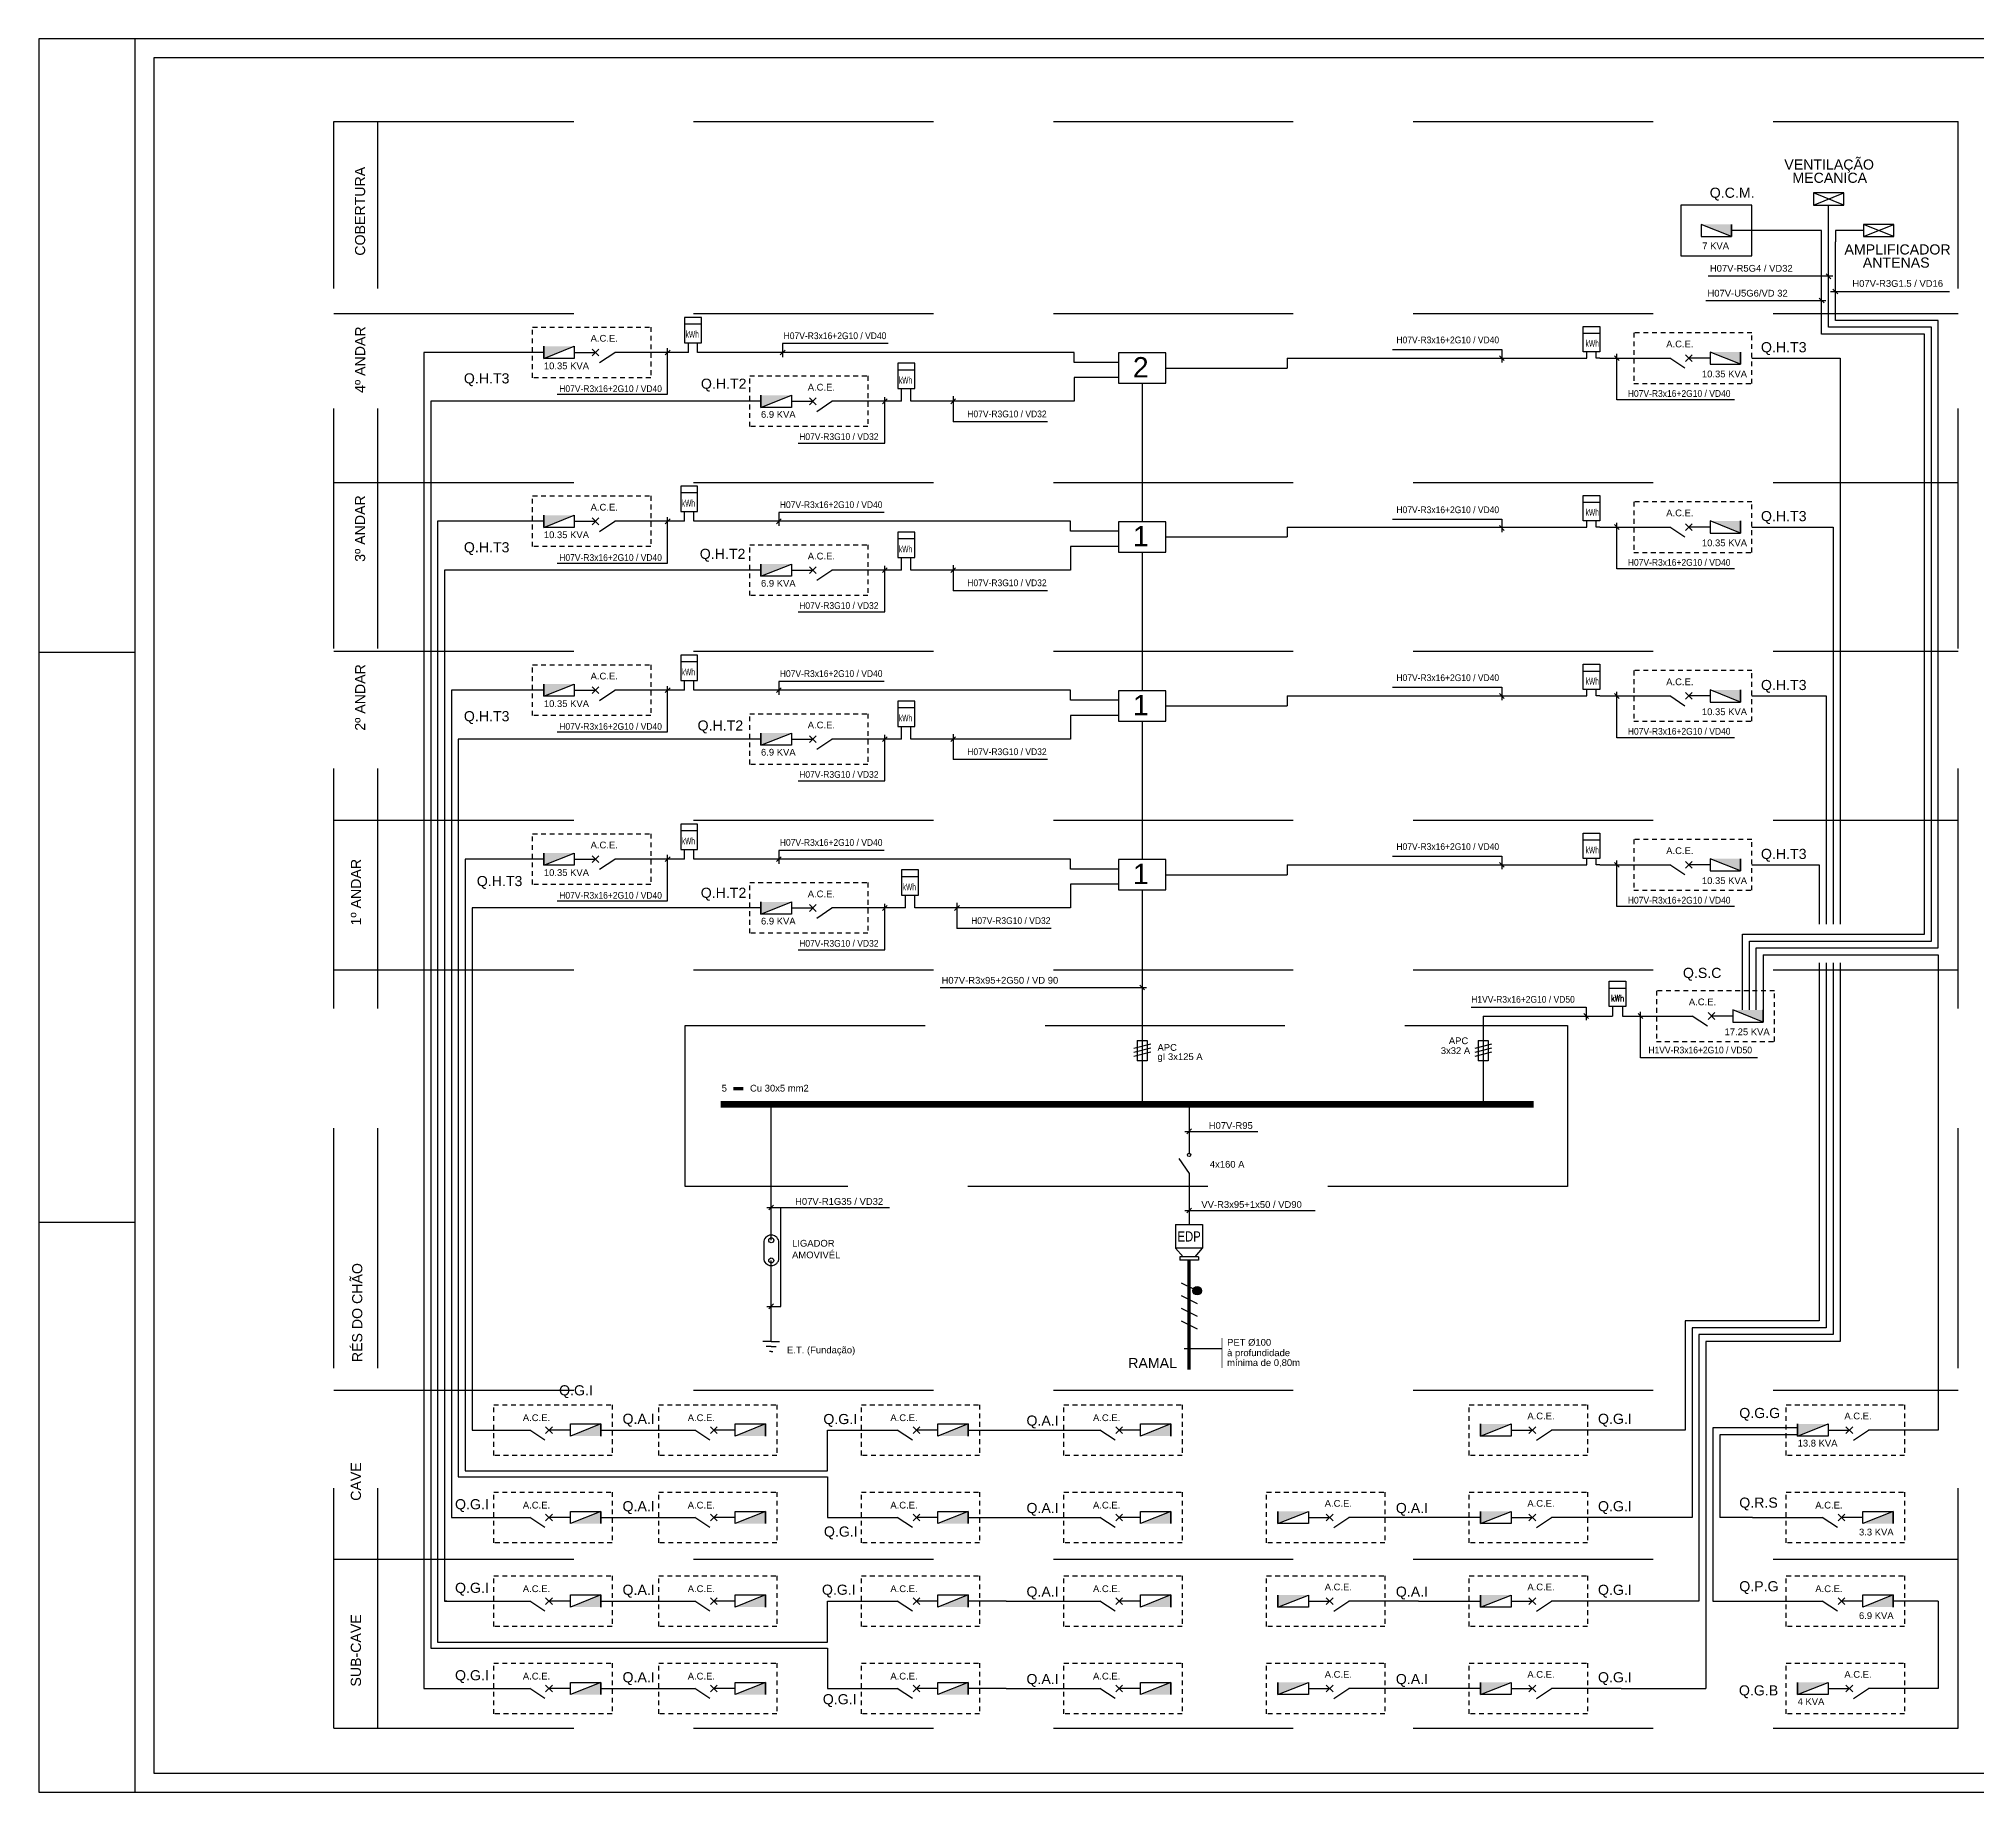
# Model space of a CAD drawing. Header units: millimetres. Extents: x 295 to 451, y 123 to 169.
# Drawn here: x 294.9 to 345.4, y 122.9 to 168.6 of the extents above; entities that cross this region are included whole.
import ezdxf
from ezdxf.enums import TextEntityAlignment as Align

# ---------------------------------------------------------------- set-up
doc = ezdxf.new("R2010")
doc.units = ezdxf.units.MM
doc.linetypes.add('HIDDEN', pattern=[9.375, 6.25, -3.125])
doc.linetypes.add('HIDDEN2', pattern=[0.1875, 0.125, -0.0625])
doc.layers.add('PORMENORES', color=10, linetype='Continuous')
doc.styles.add('ARIAL', font='arial.ttf', dxfattribs={"width": 0.8})
doc.styles.add('ROMANS', font='romans.shx', dxfattribs={"height": 1.5})
doc.styles.add('STYLE1', font='sanss___.ttf')

# ---------------------------------------------------------------- blocks, each defined once
blk = doc.blocks.new('Q-ENTR')
blk.add_hatch(color=7).paths.add_polyline_path([(-0.75, 0.3), (-0.75, 0), (0, 0.3)])
blk.add_lwpolyline([(-0.75, 0), (0, 0.3), (0, 0), (-0.75, 0), (-0.75, 0.3)], close=True)
blk = doc.blocks.new('LINHA1')
at = {"color": 7}
blk.add_line((-0.1, 0), (0.1, 0), dxfattribs=at)
blk = doc.blocks.new('LIGADOR')
for p, q in [((-0.077, 0.627), (-0.077, 0.167)), ((0.153, 0.847), (0.143, 0.847)), ((0.373, 0.167), (0.373, 0.627)), ((0.143, -0.053), (0.153, -0.053))]:
    blk.add_line(p, q)
for centre in [(0.148, 0.697), (0.148, 0.097)]:
    blk.add_circle(centre, 0.075)
for centre, start, end in [((0.143, 0.627), 90, 180), ((0.153, 0.627), 0, 90), ((0.143, 0.167), 180, 270), ((0.153, 0.167), 270, 0)]:
    blk.add_arc(centre, 0.22, start, end)

msp = doc.modelspace()

# ---------------------------------------------------------------- hatches: boundary and pattern name
at = {"layer": 'PORMENORES'}
h = msp.add_hatch(color=7, dxfattribs=at)
edge = h.paths.add_edge_path()
edge.add_arc((325.102, 135.944), 0.11, 0, 360)

# ---------------------------------------------------------------- linework, layer by layer
for p, q in [((314.258, 135.537), (314.258, 138.115)), ((313.89, 135.537), (314.258, 135.537))]:
    msp.add_line(p, q)
at = {"layer": 'PORMENORES', "color": 7}
for p, q in [((371.419, 168.559), (294.919, 168.559)), ((294.919, 168.559), (294.919, 122.88)), ((297.419, 168.559), (297.419, 122.88)), ((370.919, 168.059), (297.919, 168.059)), ((297.919, 168.059), (297.919, 123.38)), ((341.663, 162.371), (338.413, 162.371)), ((338.359, 161.742), (341.483, 161.742)), ((341.603, 161.972), (344.706, 161.972)), ((317.05, 160.617), (314.301, 160.617)), ((314.301, 160.617), (314.301, 160.267)), ((311.305, 159.3), (311.305, 160.498)), ((330.187, 160.468), (333.04, 160.468)), ((333.04, 160.468), (333.04, 160.126)), ((336.036, 159.151), (336.036, 160.349)), ((308.425, 159.3), (311.305, 159.3)), ((316.962, 158.027), (316.962, 159.225)), ((318.743, 159.247), (318.743, 158.581)), ((339.098, 159.151), (336.036, 159.151)), ((321.199, 158.581), (318.743, 158.581)), ((314.702, 158.027), (316.962, 158.027)), ((311.305, 154.9), (311.305, 156.098)), ((314.201, 156.217), (314.201, 155.867)), ((316.95, 156.217), (314.201, 156.217)), ((330.187, 156.043), (333.04, 156.043)), ((333.04, 156.043), (333.04, 155.702)), ((336.036, 154.751), (336.036, 155.949)), ((308.425, 154.9), (311.305, 154.9)), ((316.962, 153.627), (316.962, 154.825)), ((318.743, 154.847), (318.743, 154.181)), ((339.098, 154.751), (336.036, 154.751)), ((321.199, 154.181), (318.743, 154.181)), ((314.702, 153.627), (316.962, 153.627)), ((294.919, 152.58), (297.419, 152.58)), ((311.305, 150.5), (311.305, 151.698)), ((314.201, 151.817), (314.201, 151.467)), ((316.95, 151.817), (314.201, 151.817)), ((330.187, 151.668), (333.04, 151.668)), ((333.04, 151.668), (333.04, 151.326)), ((336.036, 150.351), (336.036, 151.549)), ((308.425, 150.5), (311.305, 150.5)), ((316.962, 149.227), (316.962, 150.425)), ((318.743, 150.447), (318.743, 149.781)), ((339.098, 150.351), (336.036, 150.351)), ((321.199, 149.781), (318.743, 149.781)), ((314.702, 149.227), (316.962, 149.227)), ((311.305, 146.1), (311.305, 147.298)), ((314.201, 147.417), (314.201, 147.067)), ((316.95, 147.417), (314.201, 147.417)), ((330.187, 147.268), (333.04, 147.268)), ((333.04, 147.268), (333.04, 146.926)), ((336.036, 145.951), (336.036, 147.149)), ((308.425, 146.1), (311.305, 146.1)), ((316.962, 144.827), (316.962, 146.025)), ((318.843, 146.047), (318.843, 145.381)), ((339.098, 145.951), (336.036, 145.951)), ((321.299, 145.381), (318.843, 145.381)), ((314.702, 144.827), (316.962, 144.827)), ((318.403, 143.843), (323.781, 143.843)), ((332.242, 143.33), (335.238, 143.33)), ((335.238, 143.33), (335.238, 142.989)), ((336.654, 142.013), (336.654, 143.211)), ((339.705, 142.013), (336.654, 142.013)), ((324.782, 140.096), (326.684, 140.096)), ((313.892, 138.115), (317.086, 138.115)), ((324.782, 138.036), (328.18, 138.036)), ((294.919, 137.73), (297.419, 137.73)), ((324.682, 136.154), (325.004, 135.993)), ((324.682, 135.824), (325.102, 135.614)), ((324.682, 135.494), (325.102, 135.284)), ((324.682, 135.164), (325.102, 134.954)), ((325.749, 134.435), (324.76, 134.435)), ((297.919, 123.38), (370.919, 123.38)), ((294.919, 122.88), (371.419, 122.88))]:
    msp.add_line(p, q, dxfattribs=at)
at = {"layer": 'PORMENORES', "color": 8, "linetype": 'HIDDEN'}
for p, q in [((302.607, 124.55), (302.607, 166.403)), ((302.607, 166.403), (344.934, 166.403)), ((303.751, 124.55), (303.751, 166.403)), ((344.934, 124.55), (344.934, 166.403)), ((302.607, 161.403), (344.934, 161.403)), ((302.607, 157.003), (344.934, 157.003)), ((302.607, 152.603), (344.934, 152.603)), ((302.607, 148.203), (344.934, 148.203)), ((302.607, 144.303), (344.934, 144.303)), ((302.607, 133.35), (344.934, 133.35)), ((302.607, 128.95), (344.934, 128.95)), ((302.607, 124.55), (344.934, 124.55))]:
    msp.add_line(p, q, dxfattribs=at)
at = {"layer": 'PORMENORES'}
for p, q in [((341.949, 164.542), (341.157, 164.542)), ((341.157, 164.542), (341.157, 164.225)), ((341.157, 164.225), (341.949, 164.542)), ((341.949, 164.225), (341.157, 164.542)), ((341.157, 164.225), (341.949, 164.225)), ((341.553, 161.043), (341.553, 164.225)), ((341.949, 164.225), (341.949, 164.542)), ((343.257, 163.406), (342.465, 163.723)), ((342.465, 163.406), (343.257, 163.723)), ((343.257, 163.723), (342.465, 163.723)), ((342.465, 163.723), (342.465, 163.406)), ((343.257, 163.406), (343.257, 163.723)), ((341.373, 163.565), (339.028, 163.565)), ((341.373, 160.863), (341.373, 163.565)), ((342.465, 163.565), (341.733, 163.565)), ((341.733, 163.565), (341.733, 163.265)), ((341.733, 161.223), (341.733, 163.265)), ((342.465, 163.406), (343.257, 163.406)), ((312.185, 161.126), (311.745, 161.126)), ((344.412, 161.223), (341.733, 161.223)), ((344.412, 144.875), (344.412, 161.223)), ((311.845, 160.388), (311.845, 160.642)), ((312.085, 160.388), (312.085, 160.642)), ((335.156, 160.888), (335.596, 160.888)), ((344.052, 160.863), (341.373, 160.863)), ((344.232, 161.043), (341.553, 161.043)), ((344.052, 145.235), (344.052, 160.863)), ((344.232, 145.055), (344.232, 161.043)), ((308.08, 160.388), (304.951, 160.388)), ((304.951, 160.388), (304.951, 125.582)), ((308.872, 160.388), (309.428, 160.388)), ((309.516, 160.476), (309.34, 160.3)), ((309.516, 160.3), (309.34, 160.476)), ((309.533, 160.124), (309.929, 160.388)), ((311.845, 160.388), (309.929, 160.388)), ((312.185, 160.388), (312.085, 160.388)), ((321.899, 160.388), (312.185, 160.388)), ((321.899, 160.129), (321.899, 160.388)), ((323.055, 160.129), (321.899, 160.129)), ((327.451, 160.239), (335.156, 160.239)), ((327.451, 160.239), (327.451, 159.98)), ((335.156, 160.239), (335.256, 160.239)), ((335.256, 160.239), (335.256, 160.404)), ((335.496, 160.239), (335.496, 160.404)), ((335.596, 160.239), (335.496, 160.239)), ((335.596, 160.239), (337.413, 160.239)), ((337.809, 159.975), (337.413, 160.239)), ((337.826, 160.151), (338.002, 160.327)), ((337.826, 160.327), (338.002, 160.151)), ((338.47, 160.239), (337.914, 160.239)), ((339.556, 160.239), (341.852, 160.239)), ((341.852, 160.239), (341.852, 145.496)), ((317.742, 159.929), (317.302, 159.929)), ((321.899, 159.733), (321.899, 159.203)), ((323.055, 159.733), (321.899, 159.733)), ((324.287, 159.98), (327.451, 159.98)), ((313.737, 159.115), (305.131, 159.115)), ((305.131, 159.115), (305.131, 126.63)), ((314.529, 159.115), (315.085, 159.115)), ((315.173, 159.203), (314.997, 159.027)), ((315.173, 159.027), (314.997, 159.203)), ((315.19, 158.851), (315.586, 159.115)), ((317.402, 159.115), (315.586, 159.115)), ((317.402, 159.115), (317.402, 159.445)), ((317.642, 159.115), (317.642, 159.445)), ((317.742, 159.115), (317.642, 159.115)), ((321.899, 159.115), (317.742, 159.115)), ((321.899, 159.203), (321.899, 159.115)), ((323.671, 159.584), (323.671, 155.976)), ((312.085, 156.726), (311.645, 156.726)), ((309.516, 156.076), (309.34, 155.9)), ((309.516, 155.9), (309.34, 156.076)), ((311.745, 155.988), (311.745, 156.242)), ((311.985, 155.988), (311.985, 156.242)), ((335.156, 156.488), (335.596, 156.488)), ((308.08, 155.988), (305.311, 155.988)), ((305.311, 155.988), (305.311, 126.79)), ((308.872, 155.988), (309.428, 155.988)), ((309.533, 155.724), (309.929, 155.988)), ((311.745, 155.988), (309.929, 155.988)), ((312.085, 155.988), (311.985, 155.988)), ((321.799, 155.988), (312.085, 155.988)), ((321.799, 155.729), (321.799, 155.988)), ((323.055, 155.729), (321.799, 155.729)), ((324.287, 155.58), (327.451, 155.58)), ((327.451, 155.839), (327.451, 155.58)), ((327.451, 155.839), (335.156, 155.839)), ((335.156, 155.839), (335.256, 155.839)), ((335.256, 155.839), (335.256, 156.004)), ((335.496, 155.839), (335.496, 156.004)), ((335.596, 155.839), (335.496, 155.839)), ((335.596, 155.839), (337.413, 155.839)), ((337.809, 155.575), (337.413, 155.839)), ((337.826, 155.751), (338.002, 155.927)), ((337.826, 155.927), (338.002, 155.751)), ((338.47, 155.839), (337.914, 155.839)), ((339.556, 155.839), (341.672, 155.839)), ((341.672, 155.839), (341.672, 145.496)), ((317.742, 155.529), (317.302, 155.529)), ((321.799, 155.333), (321.799, 154.803)), ((323.055, 155.333), (321.799, 155.333)), ((323.671, 155.184), (323.671, 151.576)), ((313.737, 154.715), (305.491, 154.715)), ((305.491, 154.715), (305.491, 127.859)), ((314.529, 154.715), (315.085, 154.715)), ((315.173, 154.803), (314.997, 154.627)), ((315.173, 154.627), (314.997, 154.803)), ((315.19, 154.451), (315.586, 154.715)), ((317.402, 154.715), (315.586, 154.715)), ((317.402, 154.715), (317.402, 155.045)), ((317.642, 154.715), (317.642, 155.045)), ((317.742, 154.715), (317.642, 154.715)), ((321.799, 154.715), (317.742, 154.715)), ((321.799, 154.803), (321.799, 154.715)), ((312.085, 152.326), (311.645, 152.326)), ((335.156, 152.088), (335.596, 152.088)), ((308.08, 151.588), (305.671, 151.588)), ((305.671, 151.588), (305.671, 130.037)), ((308.872, 151.588), (309.428, 151.588)), ((309.516, 151.676), (309.34, 151.5)), ((309.516, 151.5), (309.34, 151.676)), ((309.533, 151.324), (309.929, 151.588)), ((311.745, 151.588), (309.929, 151.588)), ((311.745, 151.588), (311.745, 151.842)), ((311.985, 151.588), (311.985, 151.842)), ((312.085, 151.588), (311.985, 151.588)), ((321.799, 151.588), (312.085, 151.588)), ((321.799, 151.329), (321.799, 151.588)), ((335.256, 151.439), (335.256, 151.604)), ((335.496, 151.439), (335.496, 151.604)), ((337.826, 151.351), (338.002, 151.527)), ((337.826, 151.527), (338.002, 151.351)), ((317.742, 151.129), (317.302, 151.129)), ((323.055, 151.329), (321.799, 151.329)), ((324.287, 151.18), (327.451, 151.18)), ((327.451, 151.439), (335.156, 151.439)), ((327.451, 151.439), (327.451, 151.18)), ((335.156, 151.439), (335.256, 151.439)), ((335.596, 151.439), (335.496, 151.439)), ((335.596, 151.439), (337.413, 151.439)), ((337.809, 151.175), (337.413, 151.439)), ((338.47, 151.439), (337.914, 151.439)), ((339.556, 151.439), (341.492, 151.439)), ((341.492, 151.439), (341.492, 145.496)), ((317.402, 150.315), (317.402, 150.645)), ((317.642, 150.315), (317.642, 150.645)), ((323.055, 150.933), (321.799, 150.933)), ((321.799, 150.933), (321.799, 150.403)), ((323.671, 150.784), (323.671, 147.176)), ((313.737, 150.315), (305.851, 150.315)), ((305.851, 150.315), (305.851, 131.097)), ((314.529, 150.315), (315.085, 150.315)), ((315.173, 150.403), (314.997, 150.227)), ((315.173, 150.227), (314.997, 150.403)), ((315.19, 150.051), (315.586, 150.315)), ((317.402, 150.315), (315.586, 150.315)), ((317.742, 150.315), (317.642, 150.315)), ((321.799, 150.315), (317.742, 150.315)), ((321.799, 150.403), (321.799, 150.315)), ((312.085, 147.926), (311.645, 147.926)), ((335.156, 147.688), (335.596, 147.688)), ((306.031, 147.188), (306.031, 131.255)), ((308.08, 147.188), (306.031, 147.188)), ((308.872, 147.188), (309.428, 147.188)), ((309.516, 147.276), (309.34, 147.1)), ((309.516, 147.1), (309.34, 147.276)), ((309.533, 146.924), (309.929, 147.188)), ((311.745, 147.188), (309.929, 147.188)), ((311.745, 147.188), (311.745, 147.442)), ((311.985, 147.188), (311.985, 147.442)), ((312.085, 147.188), (311.985, 147.188)), ((321.799, 147.188), (312.085, 147.188)), ((321.799, 146.929), (321.799, 147.188)), ((327.451, 147.039), (335.156, 147.039)), ((327.451, 147.039), (327.451, 146.78)), ((335.156, 147.039), (335.256, 147.039)), ((335.256, 147.039), (335.256, 147.204)), ((335.496, 147.039), (335.496, 147.204)), ((335.596, 147.039), (335.496, 147.039)), ((335.596, 147.039), (337.413, 147.039)), ((337.809, 146.775), (337.413, 147.039)), ((337.826, 146.951), (338.002, 147.127)), ((337.826, 147.127), (338.002, 146.951)), ((338.47, 147.039), (337.914, 147.039)), ((339.556, 147.039), (341.312, 147.039)), ((341.312, 147.039), (341.312, 145.496)), ((317.842, 146.729), (317.402, 146.729)), ((323.055, 146.929), (321.799, 146.929)), ((323.055, 146.533), (321.799, 146.533)), ((321.799, 146.533), (321.799, 146.003)), ((324.287, 146.78), (327.451, 146.78)), ((315.173, 146.003), (314.997, 145.827)), ((315.173, 145.827), (314.997, 146.003)), ((317.502, 145.915), (317.502, 146.245)), ((317.742, 145.915), (317.742, 146.245)), ((321.799, 146.003), (321.799, 145.915)), ((323.671, 146.384), (323.671, 140.801)), ((306.211, 145.915), (306.211, 132.315)), ((313.737, 145.915), (306.211, 145.915)), ((314.529, 145.915), (315.085, 145.915)), ((315.19, 145.651), (315.586, 145.915)), ((317.502, 145.915), (315.586, 145.915)), ((317.842, 145.915), (317.742, 145.915)), ((321.799, 145.915), (317.842, 145.915)), ((339.311, 143.26), (339.311, 145.235)), ((339.311, 145.235), (344.052, 145.235)), ((339.491, 143.26), (339.491, 145.055)), ((339.491, 145.055), (344.232, 145.055)), ((339.671, 143.26), (339.671, 144.875)), ((339.671, 144.875), (344.412, 144.875)), ((339.851, 144.695), (344.412, 144.695)), ((339.851, 144.695), (339.851, 143.26)), ((341.312, 144.486), (341.312, 135.161)), ((341.492, 144.486), (341.492, 134.981)), ((341.672, 144.486), (341.672, 134.801)), ((341.852, 144.486), (341.852, 134.621)), ((344.412, 144.695), (344.412, 132.315)), ((335.834, 143.346), (335.834, 144.006)), ((335.834, 144.006), (336.274, 144.006)), ((336.274, 144.006), (336.274, 143.346)), ((335.834, 143.83), (336.274, 143.83)), ((332.553, 143.101), (335.922, 143.101)), ((332.553, 143.101), (332.553, 140.801)), ((336.274, 143.346), (335.834, 143.346)), ((335.922, 143.346), (335.922, 143.101)), ((336.186, 143.346), (336.186, 143.101)), ((336.186, 143.101), (338.003, 143.101)), ((338.399, 142.837), (338.003, 143.101)), ((338.415, 143.189), (338.591, 143.013)), ((338.415, 143.013), (338.591, 143.189)), ((339.059, 143.101), (338.503, 143.101)), ((323.539, 142.46), (323.539, 141.932)), ((323.539, 142.46), (323.803, 142.46)), ((323.803, 142.46), (323.803, 141.932)), ((332.421, 142.46), (332.421, 141.932)), ((332.421, 142.46), (332.685, 142.46)), ((332.685, 142.46), (332.685, 141.932)), ((323.891, 142.365), (323.451, 142.257)), ((323.891, 142.262), (323.451, 142.154)), ((323.891, 142.158), (323.451, 142.05)), ((323.803, 141.932), (323.539, 141.932)), ((332.773, 142.365), (332.333, 142.257)), ((332.773, 142.262), (332.333, 142.154)), ((332.773, 142.158), (332.333, 142.05)), ((332.685, 141.932), (332.421, 141.932)), ((314.002, 137.26), (314.002, 140.801)), ((324.892, 140.801), (324.892, 139.525)), ((324.628, 139.39), (324.892, 138.994)), ((324.892, 138.994), (324.892, 137.666)), ((324.54, 137.666), (324.54, 137.051)), ((324.54, 137.666), (325.244, 137.666)), ((325.244, 137.666), (325.244, 137.051)), ((324.738, 136.831), (324.54, 137.051)), ((325.244, 137.051), (324.54, 137.051)), ((325.046, 136.831), (325.244, 137.051)), ((314.002, 134.623), (314.002, 136.732)), ((324.65, 136.831), (324.65, 136.743)), ((325.134, 136.831), (324.65, 136.831)), ((325.134, 136.743), (324.65, 136.743)), ((325.134, 136.831), (325.134, 136.743)), ((341.312, 135.161), (337.817, 135.161)), ((337.817, 135.161), (337.817, 132.315)), ((341.492, 134.981), (337.997, 134.981)), ((337.997, 134.981), (337.997, 130.037)), ((314.002, 134.623), (313.782, 134.623)), ((314.002, 134.491), (313.87, 134.491)), ((314.002, 134.359), (313.958, 134.359)), ((314.002, 134.623), (314.222, 134.623)), ((314.002, 134.491), (314.134, 134.491)), ((314.002, 134.359), (314.046, 134.359)), ((341.672, 134.801), (338.177, 134.801)), ((338.177, 134.801), (338.177, 127.859)), ((341.852, 134.621), (338.357, 134.621)), ((338.357, 134.621), (338.357, 125.582)), ((308.126, 132.227), (308.302, 132.403)), ((308.126, 132.403), (308.302, 132.227)), ((312.422, 132.403), (312.598, 132.227)), ((312.422, 132.227), (312.598, 132.403)), ((317.702, 132.403), (317.878, 132.227)), ((317.702, 132.227), (317.878, 132.403)), ((322.982, 132.403), (323.158, 132.227)), ((322.982, 132.227), (323.158, 132.403)), ((333.923, 132.227), (333.747, 132.403)), ((333.923, 132.403), (333.747, 132.227)), ((340.747, 132.373), (338.537, 132.373)), ((338.537, 132.373), (338.537, 131.266)), ((342.183, 132.403), (342.007, 132.227)), ((342.183, 132.227), (342.007, 132.403)), ((306.211, 132.315), (307.713, 132.315)), ((308.109, 132.051), (307.713, 132.315)), ((308.77, 132.315), (308.214, 132.315)), ((309.562, 132.315), (312.009, 132.315)), ((312.405, 132.051), (312.009, 132.315)), ((313.065, 132.315), (312.51, 132.315)), ((315.472, 132.315), (317.289, 132.315)), ((315.472, 131.255), (315.472, 132.315)), ((317.685, 132.051), (317.289, 132.315)), ((318.345, 132.315), (317.79, 132.315)), ((319.137, 132.315), (320.752, 132.315)), ((320.752, 132.315), (322.569, 132.315)), ((322.965, 132.051), (322.569, 132.315)), ((323.625, 132.315), (323.07, 132.315)), ((333.279, 132.315), (333.835, 132.315)), ((333.939, 132.051), (334.335, 132.315)), ((336.152, 132.315), (334.335, 132.315)), ((337.817, 132.315), (336.152, 132.315)), ((340.747, 132.193), (338.717, 132.193)), ((338.717, 132.193), (338.717, 130.037)), ((341.539, 132.315), (342.095, 132.315)), ((342.2, 132.051), (342.596, 132.315)), ((344.412, 132.315), (342.596, 132.315)), ((305.851, 131.097), (311.072, 131.097)), ((306.031, 131.255), (315.472, 131.255)), ((311.072, 131.097), (315.472, 131.097)), ((315.472, 131.097), (315.472, 130.037)), ((338.537, 131.266), (338.537, 127.859)), ((305.671, 130.037), (307.713, 130.037)), ((308.109, 129.774), (307.713, 130.037)), ((308.126, 130.126), (308.302, 129.95)), ((308.126, 129.949), (308.302, 130.125)), ((308.77, 130.037), (308.214, 130.037)), ((309.562, 130.037), (312.009, 130.037)), ((312.405, 129.774), (312.009, 130.037)), ((312.422, 130.126), (312.598, 129.95)), ((312.422, 129.949), (312.598, 130.125)), ((313.065, 130.037), (312.51, 130.037)), ((315.472, 130.037), (317.289, 130.037)), ((317.685, 129.774), (317.289, 130.037)), ((317.702, 130.126), (317.878, 129.95)), ((317.702, 129.949), (317.878, 130.125)), ((318.345, 130.037), (317.79, 130.037)), ((319.137, 130.037), (320.752, 130.037)), ((320.752, 130.037), (322.569, 130.037)), ((322.965, 129.774), (322.569, 130.037)), ((322.982, 130.126), (323.158, 129.95)), ((322.982, 129.949), (323.158, 130.125)), ((323.625, 130.037), (323.07, 130.037)), ((327.999, 130.037), (328.555, 130.037)), ((328.643, 130.126), (328.467, 129.95)), ((328.643, 129.949), (328.467, 130.125)), ((328.659, 129.773), (329.055, 130.037)), ((330.872, 130.037), (329.055, 130.037)), ((331.312, 130.037), (330.872, 130.037)), ((332.487, 130.037), (331.312, 130.037)), ((333.279, 130.037), (333.835, 130.037)), ((333.923, 130.126), (333.747, 129.95)), ((333.923, 129.949), (333.747, 130.125)), ((333.939, 129.773), (334.335, 130.037)), ((336.152, 130.037), (334.335, 130.037)), ((337.997, 130.037), (336.152, 130.037)), ((339.572, 130.037), (338.717, 130.037)), ((339.572, 130.037), (341.389, 130.037)), ((341.785, 129.774), (341.389, 130.037)), ((341.802, 130.126), (341.978, 129.95)), ((341.802, 129.949), (341.978, 130.125)), ((342.446, 130.037), (341.89, 130.037)), ((305.491, 127.859), (307.713, 127.859)), ((305.553, 127.859), (305.491, 127.859)), ((308.109, 127.595), (307.713, 127.859)), ((308.126, 127.771), (308.302, 127.947)), ((308.126, 127.947), (308.302, 127.771)), ((308.77, 127.859), (308.214, 127.859)), ((309.562, 127.859), (312.009, 127.859)), ((312.405, 127.595), (312.009, 127.859)), ((312.422, 127.947), (312.598, 127.771)), ((312.422, 127.771), (312.598, 127.947)), ((313.065, 127.859), (312.51, 127.859)), ((315.472, 127.859), (317.289, 127.859)), ((315.472, 126.79), (315.472, 127.859)), ((317.685, 127.595), (317.289, 127.859)), ((317.702, 127.771), (317.878, 127.947)), ((317.702, 127.947), (317.878, 127.771)), ((318.345, 127.859), (317.79, 127.859)), ((320.122, 127.859), (319.137, 127.859)), ((320.122, 127.859), (322.569, 127.859)), ((322.965, 127.595), (322.569, 127.859)), ((322.982, 127.771), (323.158, 127.947)), ((322.982, 127.947), (323.158, 127.771)), ((323.625, 127.859), (323.07, 127.859)), ((327.999, 127.859), (328.555, 127.859)), ((328.643, 127.771), (328.467, 127.947)), ((328.643, 127.947), (328.467, 127.771)), ((328.659, 127.595), (329.055, 127.859)), ((330.872, 127.859), (329.055, 127.859)), ((330.872, 127.859), (332.487, 127.859)), ((333.279, 127.859), (333.835, 127.859)), ((333.923, 127.947), (333.747, 127.771)), ((333.923, 127.771), (333.747, 127.947)), ((333.939, 127.595), (334.335, 127.859)), ((336.152, 127.859), (334.335, 127.859)), ((338.177, 127.859), (336.152, 127.859)), ((338.537, 127.859), (339.572, 127.859)), ((339.572, 127.859), (341.389, 127.859)), ((341.785, 127.595), (341.389, 127.859)), ((341.802, 127.947), (341.978, 127.771)), ((341.802, 127.771), (341.978, 127.947)), ((342.446, 127.859), (341.89, 127.859)), ((344.412, 127.859), (343.238, 127.859)), ((344.412, 127.859), (344.412, 125.582)), ((305.311, 126.79), (315.472, 126.79)), ((305.131, 126.63), (315.472, 126.63)), ((315.472, 126.63), (315.472, 125.582)), ((304.951, 125.582), (307.713, 125.582)), ((308.109, 125.318), (307.713, 125.582)), ((308.126, 125.494), (308.302, 125.67)), ((308.126, 125.67), (308.302, 125.494)), ((308.77, 125.582), (308.214, 125.582)), ((309.562, 125.582), (312.009, 125.582)), ((312.405, 125.318), (312.009, 125.582)), ((312.422, 125.494), (312.598, 125.67)), ((312.422, 125.67), (312.598, 125.494)), ((313.065, 125.582), (312.51, 125.582)), ((315.472, 125.582), (317.289, 125.582)), ((317.685, 125.318), (317.289, 125.582)), ((317.702, 125.67), (317.878, 125.494)), ((317.702, 125.494), (317.878, 125.67)), ((318.345, 125.582), (317.79, 125.582)), ((320.122, 125.582), (319.137, 125.582)), ((320.122, 125.582), (322.569, 125.582)), ((322.965, 125.318), (322.569, 125.582)), ((322.982, 125.67), (323.158, 125.494)), ((322.982, 125.494), (323.158, 125.67)), ((323.625, 125.582), (323.07, 125.582)), ((327.999, 125.582), (328.555, 125.582)), ((328.643, 125.494), (328.467, 125.67)), ((328.643, 125.67), (328.467, 125.494)), ((328.659, 125.318), (329.055, 125.582)), ((330.872, 125.582), (329.055, 125.582)), ((332.487, 125.582), (330.872, 125.582)), ((333.279, 125.582), (333.835, 125.582)), ((333.923, 125.67), (333.747, 125.494)), ((333.923, 125.494), (333.747, 125.67)), ((333.939, 125.318), (334.335, 125.582)), ((336.152, 125.582), (334.335, 125.582)), ((336.152, 125.582), (338.357, 125.582)), ((341.539, 125.582), (342.095, 125.582)), ((342.183, 125.494), (342.007, 125.67)), ((342.183, 125.67), (342.007, 125.494)), ((342.2, 125.318), (342.596, 125.582)), ((344.412, 125.582), (342.596, 125.582))]:
    msp.add_line(p, q, dxfattribs=at)
at = {"layer": 'PORMENORES', "color": 7}
msp.add_lwpolyline([(337.708, 164.225), (337.708, 162.905), (339.556, 162.905), (339.556, 164.225)], close=True, dxfattribs=at)
at = {"layer": 'PORMENORES'}
for points in [[(312.185, 160.642), (312.185, 161.302), (311.745, 161.302), (311.745, 160.642)], [(335.156, 160.404), (335.156, 161.064), (335.596, 161.064), (335.596, 160.404)], [(324.287, 159.584), (324.287, 160.376), (323.055, 160.376), (323.055, 159.584)], [(317.742, 159.445), (317.742, 160.105), (317.302, 160.105), (317.302, 159.445)], [(312.085, 156.242), (312.085, 156.902), (311.645, 156.902), (311.645, 156.242)], [(335.156, 156.004), (335.156, 156.664), (335.596, 156.664), (335.596, 156.004)], [(317.742, 155.045), (317.742, 155.705), (317.302, 155.705), (317.302, 155.045)], [(324.287, 155.184), (324.287, 155.976), (323.055, 155.976), (323.055, 155.184)], [(312.085, 151.842), (312.085, 152.502), (311.645, 152.502), (311.645, 151.842)], [(335.156, 151.604), (335.156, 152.264), (335.596, 152.264), (335.596, 151.604)], [(324.287, 150.784), (324.287, 151.576), (323.055, 151.576), (323.055, 150.784)], [(317.742, 150.645), (317.742, 151.305), (317.302, 151.305), (317.302, 150.645)], [(312.085, 147.442), (312.085, 148.102), (311.645, 148.102), (311.645, 147.442)], [(335.156, 147.204), (335.156, 147.864), (335.596, 147.864), (335.596, 147.204)], [(324.287, 146.384), (324.287, 147.176), (323.055, 147.176), (323.055, 146.384)], [(317.842, 146.245), (317.842, 146.905), (317.402, 146.905), (317.402, 146.245)]]:
    msp.add_lwpolyline(points, close=True, dxfattribs=at)
at = {"layer": 'PORMENORES', "color": 7, "linetype": 'HIDDEN2'}
for points in [[(310.865, 161.048), (310.865, 159.728), (307.785, 159.728), (307.785, 161.048)], [(336.476, 160.899), (336.476, 159.579), (339.556, 159.579), (339.556, 160.899)], [(316.522, 159.775), (316.522, 158.455), (313.442, 158.455), (313.442, 159.775)], [(310.865, 156.648), (310.865, 155.328), (307.785, 155.328), (307.785, 156.648)], [(336.476, 156.499), (336.476, 155.179), (339.556, 155.179), (339.556, 156.499)], [(316.522, 155.375), (316.522, 154.055), (313.442, 154.055), (313.442, 155.375)], [(310.865, 152.248), (310.865, 150.928), (307.785, 150.928), (307.785, 152.248)], [(336.476, 152.099), (336.476, 150.779), (339.556, 150.779), (339.556, 152.099)], [(316.522, 150.975), (316.522, 149.655), (313.442, 149.655), (313.442, 150.975)], [(310.865, 147.848), (310.865, 146.528), (307.785, 146.528), (307.785, 147.848)], [(336.476, 147.699), (336.476, 146.379), (339.556, 146.379), (339.556, 147.699)], [(316.522, 146.575), (316.522, 145.255), (313.442, 145.255), (313.442, 146.575)], [(337.066, 143.761), (337.066, 142.441), (340.146, 142.441), (340.146, 143.761)], [(306.776, 131.655), (306.776, 132.975), (309.856, 132.975), (309.856, 131.655)], [(311.072, 131.655), (311.072, 132.975), (314.152, 132.975), (314.152, 131.655)], [(316.352, 131.655), (316.352, 132.975), (319.432, 132.975), (319.432, 131.655)], [(321.632, 131.655), (321.632, 132.975), (324.712, 132.975), (324.712, 131.655)], [(335.272, 132.975), (335.272, 131.655), (332.192, 131.655), (332.192, 132.975)], [(343.532, 132.975), (343.532, 131.655), (340.452, 131.655), (340.452, 132.975)], [(306.776, 129.377), (306.776, 130.697), (309.856, 130.697), (309.856, 129.377)], [(311.072, 129.377), (311.072, 130.697), (314.152, 130.697), (314.152, 129.377)], [(316.352, 129.377), (316.352, 130.697), (319.432, 130.697), (319.432, 129.377)], [(321.632, 129.377), (321.632, 130.697), (324.712, 130.697), (324.712, 129.377)], [(329.992, 130.697), (329.992, 129.377), (326.912, 129.377), (326.912, 130.697)], [(335.272, 130.697), (335.272, 129.377), (332.192, 129.377), (332.192, 130.697)], [(340.452, 129.377), (340.452, 130.697), (343.532, 130.697), (343.532, 129.377)], [(306.776, 127.199), (306.776, 128.519), (309.856, 128.519), (309.856, 127.199)], [(311.072, 127.199), (311.072, 128.519), (314.152, 128.519), (314.152, 127.199)], [(316.352, 127.199), (316.352, 128.519), (319.432, 128.519), (319.432, 127.199)], [(321.632, 127.199), (321.632, 128.519), (324.712, 128.519), (324.712, 127.199)], [(329.992, 128.519), (329.992, 127.199), (326.912, 127.199), (326.912, 128.519)], [(335.272, 128.519), (335.272, 127.199), (332.192, 127.199), (332.192, 128.519)], [(340.452, 127.199), (340.452, 128.519), (343.532, 128.519), (343.532, 127.199)], [(306.776, 124.922), (306.776, 126.242), (309.856, 126.242), (309.856, 124.922)], [(311.072, 124.922), (311.072, 126.242), (314.152, 126.242), (314.152, 124.922)], [(316.352, 124.922), (316.352, 126.242), (319.432, 126.242), (319.432, 124.922)], [(321.632, 124.922), (321.632, 126.242), (324.712, 126.242), (324.712, 124.922)], [(329.992, 126.242), (329.992, 124.922), (326.912, 124.922), (326.912, 126.242)], [(335.272, 126.242), (335.272, 124.922), (332.192, 124.922), (332.192, 126.242)], [(343.532, 126.242), (343.532, 124.922), (340.452, 124.922), (340.452, 126.242)]]:
    msp.add_lwpolyline(points, close=True, dxfattribs=at)
at = {"layer": 'PORMENORES', "color": 7, "linetype": 'HIDDEN'}
msp.add_lwpolyline([(334.753, 142.855), (334.753, 138.662), (311.764, 138.662), (311.764, 142.855)], close=True, dxfattribs=at)
at = {"layer": 'PORMENORES', "color": 7}
for points, const_width in [([(313.012, 141.205), (313.276, 141.205)], 0.088), ([(325.749, 133.932), (325.749, 134.716)], 0.022)]:
    msp.add_lwpolyline(points, dxfattribs=dict(at, const_width=const_width))
at = {"layer": 'PORMENORES'}
for points, const_width in [([(312.682, 140.801), (333.873, 140.801)], 0.176), ([(324.892, 136.743), (324.892, 133.887)], 0.088)]:
    msp.add_lwpolyline(points, dxfattribs=dict(at, const_width=const_width))
msp.add_circle((324.892, 139.481), 0.044, dxfattribs=at)
at = {"layer": 'PORMENORES', "color": 7}
msp.add_circle((325.102, 135.944), 0.11, dxfattribs=at)

# ---------------------------------------------------------------- block references
at = {"layer": 'PORMENORES'}
for name, p, xscale, yscale, zscale in [('Q-ENTR', (338.236, 163.406), -1.05599999999999, 1.056000000000015, 1.056), ('Q-ENTR', (308.872, 160.23), 1.05599999999999, 1.05599999999999, 1.056), ('Q-ENTR', (338.47, 160.08), -1.055999999999983, 1.055999999999983, 1.056), ('Q-ENTR', (314.529, 158.956), 1.05599999999999, 1.05599999999999, 1.056), ('Q-ENTR', (308.872, 155.83), 1.05599999999999, 1.05599999999999, 1.056), ('Q-ENTR', (338.47, 155.68), -1.05599999999999, 1.05599999999999, 1.056), ('Q-ENTR', (314.529, 154.556), 1.05599999999999, 1.05599999999999, 1.056), ('Q-ENTR', (308.872, 151.43), 1.05599999999999, 1.05599999999999, 1.056), ('Q-ENTR', (338.47, 151.28), -1.055999999999983, 1.055999999999983, 1.056), ('Q-ENTR', (314.529, 150.156), 1.05599999999999, 1.05599999999999, 1.056), ('Q-ENTR', (308.872, 147.03), 1.05599999999999, 1.05599999999999, 1.056), ('Q-ENTR', (338.47, 146.88), -1.055999999999983, 1.055999999999983, 1.056), ('Q-ENTR', (314.529, 145.756), 1.05599999999999, 1.05599999999999, 1.056), ('Q-ENTR', (339.059, 142.943), -1.055999999999983, 1.055999999999983, 1.056), ('LIGADOR', (313.876, 136.647), 0.8800000000000001, 0.8800000000000001, 0.8800000000000001), ('Q-ENTR', (333.279, 132.156), 1.055999999999983, 1.055999999999983, 1.056), ('Q-ENTR', (341.539, 132.156), 1.055999999999983, 1.055999999999983, 1.056), ('Q-ENTR', (327.999, 129.879), 1.055999999999983, 1.055999999999983, 1.056), ('Q-ENTR', (333.279, 129.879), 1.055999999999983, 1.055999999999983, 1.056), ('Q-ENTR', (327.999, 127.701), 1.055999999999983, 1.055999999999983, 1.056), ('Q-ENTR', (333.279, 127.701), 1.055999999999983, 1.055999999999983, 1.056), ('Q-ENTR', (327.999, 125.424), 1.055999999999983, 1.055999999999983, 1.056), ('Q-ENTR', (333.279, 125.424), 1.055999999999983, 1.055999999999983, 1.056), ('Q-ENTR', (341.539, 125.424), 1.055999999999983, 1.055999999999983, 1.056)]:
    msp.add_blockref(name, p, dxfattribs=dict(at, xscale=xscale, yscale=yscale, zscale=zscale))
at = {"layer": 'PORMENORES', "color": 7, "zscale": 0.8800000000000001}
for p, xscale, yscale, rotation in [((341.553, 162.371), -0.8800000000000063, 0.8799999999999955, 315.0000000000013), ((341.373, 161.742), -0.8800000000000001, 0.8800000000000001, 315), ((341.729, 161.976), -0.8800000000000063, 0.8799999999999955, 315.0000000000013), ((311.305, 160.388), 0.8800000000000063, 0.8799999999999955, 44.9999999999987), ((314.301, 160.388), 0.8800000000000001, 0.8800000000000001, 45), ((333.04, 160.239), -0.8800000000000063, 0.8799999999999955, 315.0000000000013), ((336.036, 160.239), -0.8800000000000063, 0.8799999999999955, 315.0000000000013), ((316.962, 159.115), 0.8800000000000001, 0.8800000000000001, 45), ((318.743, 159.115), 0.8800000000000063, 0.8799999999999955, 44.9999999999987), ((311.305, 155.988), 0.8800000000000063, 0.8799999999999955, 44.9999999999987), ((314.201, 155.988), 0.8800000000000063, 0.8799999999999955, 44.9999999999987), ((333.04, 155.814), -0.8800000000000063, 0.8799999999999955, 315.0000000000013), ((336.036, 155.839), -0.8800000000000001, 0.8800000000000001, 315), ((316.962, 154.715), 0.8800000000000001, 0.8800000000000001, 45), ((318.743, 154.715), 0.8800000000000063, 0.8799999999999955, 44.9999999999987), ((311.305, 151.588), 0.8800000000000063, 0.8799999999999955, 44.9999999999987), ((314.201, 151.588), 0.8800000000000063, 0.8799999999999955, 44.9999999999987), ((333.04, 151.439), -0.8800000000000063, 0.8799999999999955, 315.0000000000013), ((336.036, 151.439), -0.8800000000000063, 0.8799999999999955, 315.0000000000013), ((316.962, 150.315), 0.8800000000000001, 0.8800000000000001, 45), ((318.743, 150.315), 0.8800000000000063, 0.8799999999999955, 44.9999999999987), ((311.305, 147.188), 0.8800000000000063, 0.8799999999999955, 44.9999999999987), ((314.201, 147.188), 0.8800000000000063, 0.8799999999999955, 44.9999999999987), ((314.201, 147.188), 0.8800000000000063, 0.8799999999999955, 44.9999999999987), ((333.04, 147.039), -0.8800000000000063, 0.8799999999999955, 315.0000000000013), ((336.036, 147.039), -0.8800000000000063, 0.8799999999999955, 315.0000000000013), ((316.962, 145.915), 0.8800000000000001, 0.8800000000000001, 45), ((318.843, 145.915), 0.8800000000000063, 0.8799999999999955, 44.9999999999987), ((323.671, 143.843), -0.8800000000000001, 0.8800000000000001, 315), ((335.238, 143.101), -0.8800000000000063, 0.8799999999999955, 315.0000000000013), ((336.654, 143.101), -0.8800000000000063, 0.8799999999999955, 315.0000000000013), ((324.892, 140.096), 0.8800000000000001, 0.8800000000000001, 45), ((314.002, 138.115), 0.8800000000000001, 0.8800000000000001, 45), ((324.892, 138.036), 0.8800000000000001, 0.8800000000000001, 45), ((314.002, 135.537), 0.8800000000000001, 0.8800000000000001, 45)]:
    msp.add_blockref('LINHA1', p, dxfattribs=dict(at, xscale=xscale, yscale=yscale, rotation=rotation))
at = {"layer": 'PORMENORES', "xscale": 1.055999999999983, "zscale": 1.056, "rotation": 180}
for p, yscale in [((308.77, 132.473), 1.055999999999983), ((313.065, 132.473), 1.055999999999983), ((318.345, 132.473), 1.055999999999983), ((323.625, 132.473), 1.055999999999983), ((308.77, 130.196), 1.055999999999983), ((313.065, 130.196), 1.055999999999983), ((318.345, 130.196), 1.055999999999983), ((323.625, 130.196), 1.055999999999983), ((342.446, 130.196), 1.055999999999983), ((308.77, 128.018), 1.055999999999969), ((313.065, 128.018), 1.055999999999983), ((318.345, 128.018), 1.055999999999983), ((323.625, 128.018), 1.055999999999983), ((342.446, 128.018), 1.055999999999983), ((308.77, 125.74), 1.055999999999969), ((313.065, 125.74), 1.055999999999983), ((318.345, 125.74), 1.055999999999983), ((323.625, 125.74), 1.055999999999983)]:
    msp.add_blockref('Q-ENTR', p, dxfattribs=dict(at, yscale=yscale))

# ---------------------------------------------------------------- texts
at = {"layer": 'PORMENORES', "color": 7, "style": 'STYLE1'}
for s, p in [('COBERTURA', (303.291, 164.066)), ('4º ANDAR', (303.291, 160.2)), ('3º ANDAR', (303.291, 155.8)), ('2º ANDAR', (303.291, 151.4)), ('1º ANDAR', (303.182, 146.327)), ('RÉS DO CHÃO', (303.182, 135.374)), ('CAVE', (303.182, 130.974)), ('SUB-CAVE', (303.182, 126.574))]:
    msp.add_text(s, height=0.264, rotation=90, dxfattribs=at).set_placement(p, align=Align.MIDDLE)
for s, p in [('VENTILAÇÃO ', (341.619, 165.279)), ('MECANICA', (341.584, 164.938)), ('AMPLIFICADOR', (343.35, 163.071)), ('ANTENAS', (343.316, 162.729))]:
    msp.add_text(s, height=0.264, dxfattribs=at).set_placement(p, align=Align.MIDDLE)
at = {"layer": 'PORMENORES', "color": 7, "style": 'ARIAL'}
for s, height, p in [('Q.C.M.', 0.264, (338.457, 164.416)), ('7 KVA', 0.176, (338.262, 163.077)), ('H07V-R5G4 / VD32', 0.176, (338.46, 162.492)), ('H07V-R3G1.5 / VD16', 0.176, (342.173, 162.097)), ('H07V-U5G6/VD 32', 0.176, (338.398, 161.843)), ('A.C.E.', 0.176, (309.298, 160.668)), ('A.C.E.', 0.176, (337.323, 160.519)), ('Q.H.T3', 0.264, (339.791, 160.392)), ('10.35 KVA', 0.176, (308.08, 159.95)), ('2', 0.528, (323.427, 159.738)), ('Q.H.T3', 0.264, (305.995, 159.58)), ('Q.H.T2', 0.264, (312.171, 159.441)), ('10.35 KVA', 0.176, (338.253, 159.739)), ('A.C.E.', 0.176, (314.955, 159.394)), ('6.9 KVA', 0.176, (313.737, 158.685)), ('A.C.E.', 0.176, (309.298, 156.268)), ('A.C.E.', 0.176, (337.323, 156.119)), ('Q.H.T3', 0.264, (339.791, 155.992)), ('10.35 KVA', 0.176, (308.08, 155.55)), ('1', 0.528, (323.427, 155.338)), ('Q.H.T3', 0.264, (305.995, 155.18)), ('Q.H.T2', 0.264, (312.142, 155.009)), ('A.C.E.', 0.176, (314.955, 154.994)), ('10.35 KVA', 0.176, (338.253, 155.339)), ('6.9 KVA', 0.176, (313.737, 154.285)), ('A.C.E.', 0.176, (309.298, 151.868)), ('A.C.E.', 0.176, (337.323, 151.719)), ('Q.H.T3', 0.264, (339.791, 151.592)), ('Q.H.T3', 0.264, (305.995, 150.78)), ('10.35 KVA', 0.176, (308.08, 151.15)), ('1', 0.528, (323.427, 150.938)), ('10.35 KVA', 0.176, (338.253, 150.939)), ('Q.H.T2', 0.264, (312.084, 150.537)), ('A.C.E.', 0.176, (314.955, 150.594)), ('6.9 KVA', 0.176, (313.737, 149.885)), ('A.C.E.', 0.176, (309.298, 147.468)), ('A.C.E.', 0.176, (337.323, 147.319)), ('1', 0.528, (323.427, 146.538)), ('Q.H.T3', 0.264, (339.791, 147.192)), ('Q.H.T3', 0.264, (306.332, 146.485)), ('10.35 KVA', 0.176, (308.08, 146.75)), ('10.35 KVA', 0.176, (338.253, 146.539)), ('Q.H.T2', 0.264, (312.167, 146.179)), ('A.C.E.', 0.176, (314.955, 146.194)), ('6.9 KVA', 0.176, (313.737, 145.485)), ('H07V-R3x95+2G50 / VD 90', 0.176, (318.441, 143.944)), ('Q.S.C', 0.264, (337.758, 144.092)), ('A.C.E.', 0.176, (337.913, 143.381)), ('APC', 0.176, (331.659, 142.368)), ('17.25 KVA', 0.176, (338.843, 142.601)), ('APC', 0.176, (324.068, 142.194)), ('gI 3x125 A', 0.176, (324.068, 141.954)), ('3x32 A', 0.176, (331.45, 142.111)), ('5', 0.176, (312.713, 141.133)), ('Cu 30x5 mm2', 0.176, (313.451, 141.133)), ('H07V-R95', 0.176, (325.403, 140.161)), ('4x160 A', 0.176, (325.432, 139.15)), ('H07V-R1G35 / VD32', 0.176, (314.625, 138.182)), ('VV-R3x95+1x50 / VD90', 0.176, (325.211, 138.103)), ('AMOVIVÉL', 0.176, (314.547, 136.789)), ('LIGADOR', 0.176, (314.547, 137.093)), ('E.T. (Fundação)', 0.176, (314.416, 134.313)), ('à profundidade', 0.176, (325.882, 134.24)), ('PET %%c100', 0.176, (325.882, 134.512)), ('RAMAL', 0.264, (323.305, 133.928)), ('mínima de 0,80m', 0.176, (325.882, 133.983)), ('Q.G.I', 0.264, (308.476, 133.218)), ('Q.G.G', 0.264, (339.226, 132.627)), ('A.C.E.', 0.176, (307.532, 132.548)), ('Q.A.I', 0.264, (310.129, 132.476)), ('A.C.E.', 0.176, (311.828, 132.548)), ('Q.G.I', 0.264, (315.362, 132.47)), ('A.C.E.', 0.176, (317.108, 132.548)), ('Q.A.I', 0.264, (320.654, 132.429)), ('A.C.E.', 0.176, (322.388, 132.548)), ('A.C.E.', 0.176, (333.705, 132.594)), ('Q.G.I', 0.264, (335.545, 132.476)), ('A.C.E.', 0.176, (341.965, 132.594)), ('13.8 KVA', 0.176, (340.747, 131.885)), ('Q.G.I', 0.264, (305.765, 130.251)), ('A.C.E.', 0.176, (307.532, 130.271)), ('Q.A.I', 0.264, (310.129, 130.199)), ('A.C.E.', 0.176, (311.828, 130.271)), ('A.C.E.', 0.176, (317.108, 130.271)), ('Q.A.I', 0.264, (320.654, 130.152)), ('A.C.E.', 0.176, (322.388, 130.271)), ('A.C.E.', 0.176, (328.425, 130.317)), ('Q.A.I', 0.264, (330.278, 130.152)), ('A.C.E.', 0.176, (333.705, 130.317)), ('Q.G.I', 0.264, (335.545, 130.199)), ('Q.R.S', 0.264, (339.226, 130.292)), ('A.C.E.', 0.176, (341.208, 130.271)), ('Q.G.I', 0.264, (315.376, 129.539)), ('3.3 KVA', 0.176, (342.346, 129.569)), ('Q.G.I', 0.264, (305.765, 128.073)), ('Q.G.I', 0.264, (315.324, 128.024)), ('A.C.E.', 0.176, (328.425, 128.139)), ('A.C.E.', 0.176, (333.705, 128.139)), ('Q.P.G', 0.264, (339.226, 128.114)), ('A.C.E.', 0.176, (307.532, 128.093)), ('Q.A.I', 0.264, (310.129, 128.021)), ('A.C.E.', 0.176, (311.828, 128.093)), ('A.C.E.', 0.176, (317.108, 128.093)), ('Q.A.I', 0.264, (320.654, 127.973)), ('A.C.E.', 0.176, (322.388, 128.093)), ('Q.A.I', 0.264, (330.278, 127.973)), ('Q.G.I', 0.264, (335.545, 128.021)), ('A.C.E.', 0.176, (341.208, 128.093)), ('6.9 KVA', 0.176, (342.346, 127.391)), ('Q.G.I', 0.264, (305.765, 125.796)), ('A.C.E.', 0.176, (307.532, 125.816)), ('Q.A.I', 0.264, (310.129, 125.743)), ('A.C.E.', 0.176, (311.828, 125.816)), ('A.C.E.', 0.176, (317.108, 125.816)), ('Q.A.I', 0.264, (320.654, 125.696)), ('A.C.E.', 0.176, (322.388, 125.816)), ('A.C.E.', 0.176, (328.425, 125.862)), ('Q.A.I', 0.264, (330.278, 125.696)), ('A.C.E.', 0.176, (333.705, 125.862)), ('Q.G.I', 0.264, (335.545, 125.743)), ('A.C.E.', 0.176, (341.965, 125.862)), ('Q.G.I', 0.264, (315.347, 125.171)), ('Q.G.B', 0.264, (339.217, 125.401)), ('4 KVA', 0.176, (340.747, 125.152))]:
    msp.add_text(s, height=height, dxfattribs=at).set_placement(p)
at = {"layer": 'PORMENORES', "color": 7}
for style, width, p, p2 in [('ARIAL', 0.702128, (311.773, 160.774), (312.118, 160.774)), ('ARIAL', 0.702128, (335.223, 160.536), (335.569, 160.536)), ('ARIAL', 0.702128, (317.33, 159.577), (317.675, 159.577)), ('ARIAL', 0.702128, (311.673, 156.374), (312.018, 156.374)), ('ARIAL', 0.702128, (335.223, 156.136), (335.569, 156.136)), ('ARIAL', 0.702128, (317.33, 155.177), (317.675, 155.177)), ('ARIAL', 0.702128, (311.673, 151.974), (312.018, 151.974)), ('ARIAL', 0.702128, (335.223, 151.736), (335.569, 151.736)), ('ARIAL', 0.702128, (317.33, 150.777), (317.675, 150.777)), ('ARIAL', 0.702128, (311.673, 147.574), (312.018, 147.574)), ('ARIAL', 0.702128, (335.223, 147.336), (335.569, 147.336)), ('ARIAL', 0.702128, (317.43, 146.377), (317.775, 146.377)), ('ROMANS', 0.735653, (335.885, 143.478), (336.23, 143.478))]:
    msp.add_text('kWh', height=0.176, dxfattribs=dict(at, style=style, width=width)).set_placement(p, p2, align=Align.FIT)
at = {"layer": 'PORMENORES', "color": 7, "style": 'ARIAL', "width": 0.9}
for s, p in [('H07V-R3x16+2G10 / VD40', (314.328, 160.734)), ('H07V-R3x16+2G10 / VD40', (330.294, 160.626)), ('H07V-R3x16+2G10 / VD40', (308.481, 159.357)), ('H07V-R3x16+2G10 / VD40', (336.323, 159.23)), ('H07V-R3G10 / VD32', (319.113, 158.698)), ('H07V-R3G10 / VD32', (314.733, 158.106)), ('H07V-R3x16+2G10 / VD40', (314.228, 156.334)), ('H07V-R3x16+2G10 / VD40', (330.294, 156.201)), ('H07V-R3x16+2G10 / VD40', (308.481, 154.957)), ('H07V-R3x16+2G10 / VD40', (336.323, 154.83)), ('H07V-R3G10 / VD32', (319.113, 154.298)), ('H07V-R3G10 / VD32', (314.733, 153.706)), ('H07V-R3x16+2G10 / VD40', (314.228, 151.934)), ('H07V-R3x16+2G10 / VD40', (330.294, 151.826)), ('H07V-R3x16+2G10 / VD40', (308.481, 150.557)), ('H07V-R3x16+2G10 / VD40', (336.323, 150.43)), ('H07V-R3G10 / VD32', (319.113, 149.898)), ('H07V-R3G10 / VD32', (314.733, 149.306)), ('H07V-R3x16+2G10 / VD40', (314.228, 147.534)), ('H07V-R3x16+2G10 / VD40', (330.294, 147.426)), ('H07V-R3x16+2G10 / VD40', (308.481, 146.157)), ('H07V-R3x16+2G10 / VD40', (336.323, 146.03)), ('H07V-R3G10 / VD32', (319.213, 145.498)), ('H07V-R3G10 / VD32', (314.733, 144.906)), ('H1VV-R3x16+2G10 / VD50', (332.242, 143.447)), ('H1VV-R3x16+2G10 / VD50', (336.859, 142.126))]:
    msp.add_text(s, height=0.176, dxfattribs=at).set_placement(p)
at = {"layer": 'PORMENORES', "color": 7, "style": 'STYLE1', "width": 0.8}
msp.add_text('EDP', height=0.264, dxfattribs=at).set_placement((324.892, 137.358), align=Align.MIDDLE)

doc.saveas('drawing.dxf')
